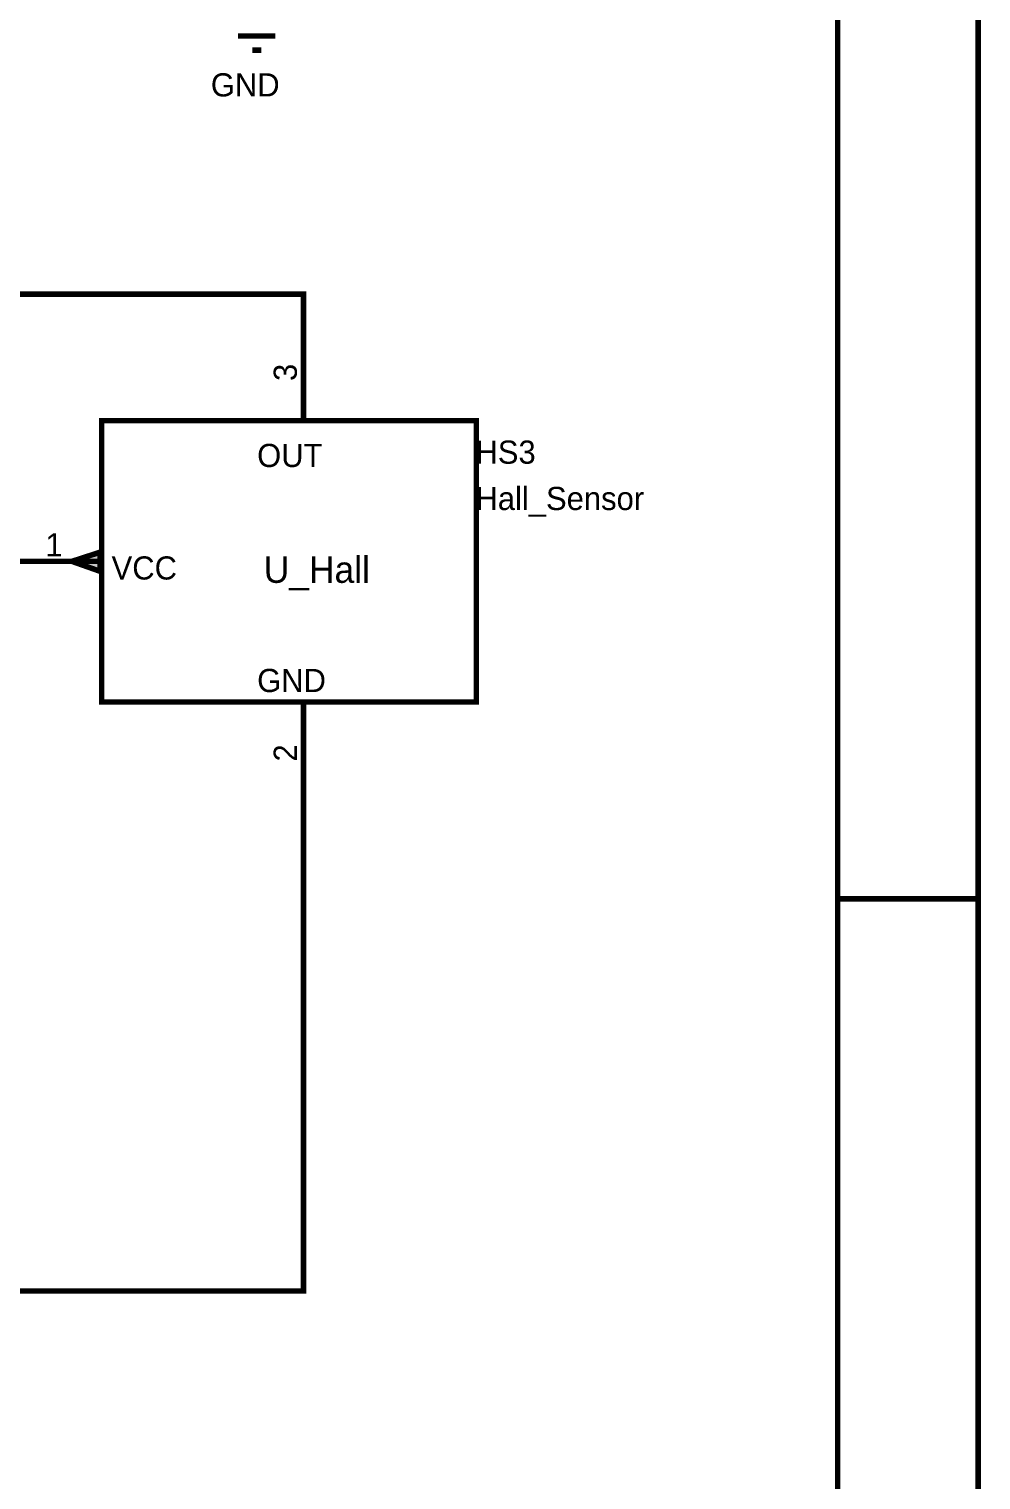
# Model space of a CAD drawing. Header units: millimetres. Extents: x 0 to 800, y 0 to 567.
# Drawn here: x 748.7 to 800.2, y 251.7 to 330.3 of the extents above; entities that cross this region are included whole.
import ezdxf

# ---------------------------------------------------------------- set-up
doc = ezdxf.new("R2010")
doc.units = ezdxf.units.MM
doc.layers.add('Sheet', color=255, linetype='Continuous')

msp = doc.modelspace()

# ---------------------------------------------------------------- linework, layer by layer
at = {"layer": 'Sheet'}
for points, const_width in [([(0, 566.375), (800.1, 566.375), (800.1, 0), (0, 0), (0, 566.375)], 0.3), ([(0, 566.375), (0, 0), (800.1, 0), (800.1, 566.375), (0, 566.375), (0, 566.375)], 0.0991), ([(7.661, 558.76), (792.484, 558.76), (792.484, 7.616), (7.661, 7.616), (7.661, 558.76)], 0.3), ([(7.661, 558.76), (7.661, 7.616), (792.484, 7.616), (792.484, 558.76), (7.661, 558.76), (7.661, 558.76)], 0.0991), ([(752.614, 309.103), (772.907, 309.103), (772.907, 293.872), (752.614, 293.872), (752.614, 309.103)], 0.3), ([(752.614, 309.103), (752.614, 293.872), (772.907, 293.872), (772.907, 309.103), (752.614, 309.103), (752.614, 309.103)], 0.0991), ([(751.001, 301.487), (752.524, 301.98), (752.524, 300.95), (751.001, 301.487)], 0.3), ([(751.001, 301.487), (752.524, 301.98), (752.524, 300.95), (751.001, 301.487)], 0.0991)]:
    msp.add_lwpolyline(points, close=True, dxfattribs=dict(at, const_width=const_width))
at = {"layer": 'Sheet', "const_width": 0.3}
for points in [[(760.005, 329.934), (762.021, 329.934)], [(760.767, 329.172), (761.26, 329.172)], [(763.544, 314.703), (763.544, 315.957), (689, 315.957), (689, 303.996)], [(763.544, 309.193), (763.544, 314.703)], [(752.524, 301.487), (747.014, 301.487)], [(763.544, 293.782), (763.544, 288.272)], [(729.498, 271.652), (729.498, 261.976), (744.505, 261.976), (763.544, 261.976), (763.544, 288.272)], [(800.1, 283.21), (792.484, 283.21)]]:
    msp.add_lwpolyline(points, dxfattribs=at)
at = {"layer": 'Sheet'}
msp.add_solid([(752.548, 302.076), (750.818, 301.499), (752.548, 300.923)], dxfattribs=at)

# ---------------------------------------------------------------- texts
for s, height, p in [('GND', 1.2543, (758.527, 326.664)), ('HS3', 1.2543, (772.863, 306.774)), ('OUT', 1.2543, (761.036, 306.594)), ('Hall_Sensor', 1.25433, (772.863, 304.265)), ('1', 1.254, (749.567, 301.756)), ('VCC', 1.2543, (753.151, 300.502)), ('U_Hall', 1.4335, (761.394, 300.323)), ('GND', 1.2543, (761.036, 294.409))]:
    msp.add_text(s, height=height, dxfattribs=at).set_placement(p)
for s, p in [('3', (763.186, 311.253)), ('2', (763.186, 290.646))]:
    msp.add_text(s, height=1.254, rotation=90, dxfattribs=at).set_placement(p)

doc.saveas('drawing.dxf')
